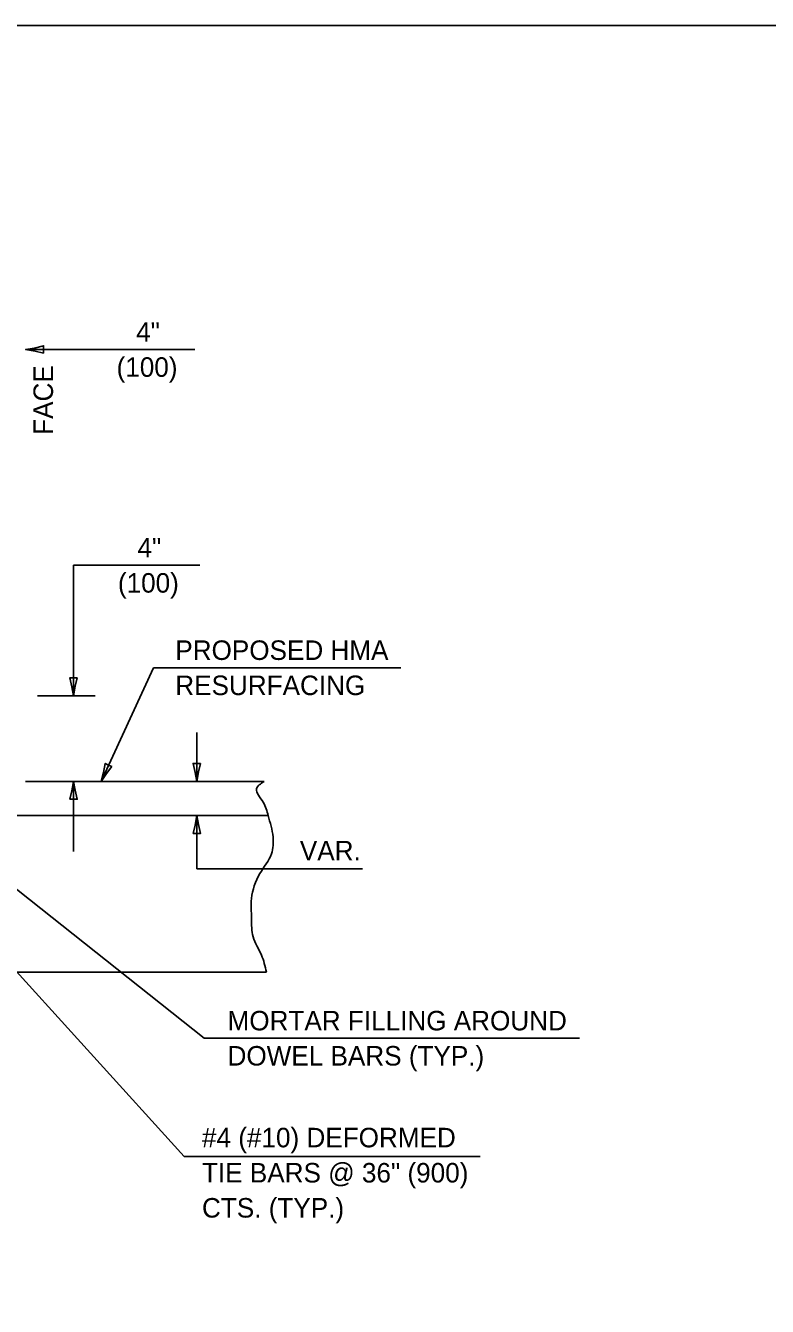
# Model space of a CAD drawing. Extents: x 2261760 to 2262407, y -3123833 to -3123433.
# Drawn here: x 2261977.2 to 2262093, y -3123633.5 to -3123433.5 of the extents above; entities that cross this region are included whole.
import ezdxf

# ---------------------------------------------------------------- set-up
doc = ezdxf.new("R2010")
doc.units = 0
for name, color, linetype in [('Default', 7, 'Continuous'), ('RD_Pr_Roadway_Dimensions', 7, 'Continuous'), ('RD_Pr_Roadway_Items', 7, 'Continuous'), ('RD_Pr_Roadway_Notes', 7, 'Continuous')]:
    doc.layers.add(name, color=color, linetype=linetype)

msp = doc.modelspace()

# ---------------------------------------------------------------- linework, layer by layer
at = {"layer": 'Default'}
msp.add_lwpolyline([(2261776.58, -3123833.48), (2262406.58, -3123833.48), (2262406.58, -3123433.48), (2261776.58, -3123433.48)], close=True, dxfattribs=at)
at = {"layer": 'RD_Pr_Roadway_Dimensions'}
for p, q in [((2261977.17, -3123484.06), (2262003.6, -3123484.06)), ((2261984.64, -3123538.15), (2261984.64, -3123517.75)), ((2261984.64, -3123517.75), (2262004.37, -3123517.75)), ((2261979.02, -3123538.15), (2261988.04, -3123538.15)), ((2262003.91, -3123551.49), (2262003.91, -3123543.85)), ((2261984.64, -3123562.44), (2261984.64, -3123551.49)), ((2262003.91, -3123565.17), (2262003.91, -3123556.83)), ((2262003.91, -3123565.17), (2262029.78, -3123565.17))]:
    msp.add_line(p, q, dxfattribs=at)
for points in [[(2261979.97, -3123484.64), (2261979.97, -3123484.06), (2261979.97, -3123483.47), (2261978.57, -3123483.82), (2261977.17, -3123484.06), (2261978.67, -3123484.33)], [(2261985.23, -3123535.35), (2261984.64, -3123535.35), (2261984.06, -3123535.35), (2261984.4, -3123536.75), (2261984.64, -3123538.15), (2261984.92, -3123536.65)], [(2262004.5, -3123548.69), (2262003.91, -3123548.69), (2262003.33, -3123548.69), (2262003.67, -3123550.09), (2262003.91, -3123551.49), (2262004.18, -3123549.99)], [(2261984.06, -3123554.28), (2261984.64, -3123554.29), (2261985.23, -3123554.29), (2261984.89, -3123552.88), (2261984.64, -3123551.49), (2261984.37, -3123552.98)], [(2262003.33, -3123559.62), (2262003.91, -3123559.63), (2262004.5, -3123559.63), (2262004.15, -3123558.22), (2262003.91, -3123556.83), (2262003.64, -3123558.32)]]:
    msp.add_lwpolyline(points, close=True, dxfattribs=at)
at = {"layer": 'RD_Pr_Roadway_Items'}
for p, q in [((2262014.44, -3123551.49), (2261977.17, -3123551.49)), ((2261900.4, -3123556.83), (2261977.17, -3123556.83)), ((2261977.17, -3123556.83), (2262015.05, -3123556.83)), ((2261795.51, -3123581.28), (2262014.78, -3123581.28))]:
    msp.add_line(p, q, dxfattribs=at)
msp.add_spline([(2262014.44, -3123551.49), (2262013.23, -3123552.67), (2262014.27, -3123554.75), (2262015.05, -3123556.83), (2262015.82, -3123560.19), (2262015.56, -3123562.79), (2262013.75, -3123565.9), (2262012.45, -3123569.79), (2262012.45, -3123572.91), (2262012.7, -3123575.76), (2262014, -3123578.61), (2262014.78, -3123581.28)], degree=3, dxfattribs=at)
at = {"layer": 'RD_Pr_Roadway_Notes'}
for p, q in [((2261997.12, -3123533.75), (2261988.96, -3123551.49)), ((2261997.12, -3123533.75), (2262035.78, -3123533.75)), ((2261966.72, -3123561.21), (2262005.08, -3123591.6)), ((2261963.83, -3123568.07), (2262001.93, -3123610.06)), ((2262005.08, -3123591.6), (2262063.67, -3123591.6)), ((2262001.93, -3123610.06), (2262048.18, -3123610.06))]:
    msp.add_line(p, q, dxfattribs=at)
msp.add_lwpolyline([(2261990.66, -3123549.19), (2261990.13, -3123548.94), (2261989.6, -3123548.7), (2261989.32, -3123550.11), (2261988.96, -3123551.49), (2261989.83, -3123550.24)], close=True, dxfattribs=at)

# ---------------------------------------------------------------- texts
at = {"layer": 'RD_Pr_Roadway_Dimensions'}
for s, p in [('4"', (2261994.43, -3123482.84)), ('(100)', (2261991.38, -3123488.32)), ('4"', (2261994.64, -3123516.53)), ('(100)', (2261991.59, -3123522.02)), ('VAR.', (2262020, -3123563.83))]:
    msp.add_text(s, height=3.048, dxfattribs=at).set_placement(p)
at = {"layer": 'RD_Pr_Roadway_Notes'}
msp.add_text('FACE', height=3.048, rotation=90, dxfattribs=at).set_placement((2261981.45, -3123497.38))
for s, p in [('PROPOSED HMA', (2262000.55, -3123532.53)), ('RESURFACING', (2262000.55, -3123538.02)), ('MORTAR FILLING AROUND', (2262008.71, -3123590.38)), ('DOWEL BARS (TYP.)', (2262008.71, -3123595.87)), ('#4 (#10) DEFORMED', (2262004.72, -3123608.64)), ('TIE BARS @ 36" (900)', (2262004.72, -3123614.13)), ('CTS. (TYP.)', (2262004.72, -3123619.61))]:
    msp.add_text(s, height=3.048, dxfattribs=at).set_placement(p)

doc.saveas('drawing.dxf')
